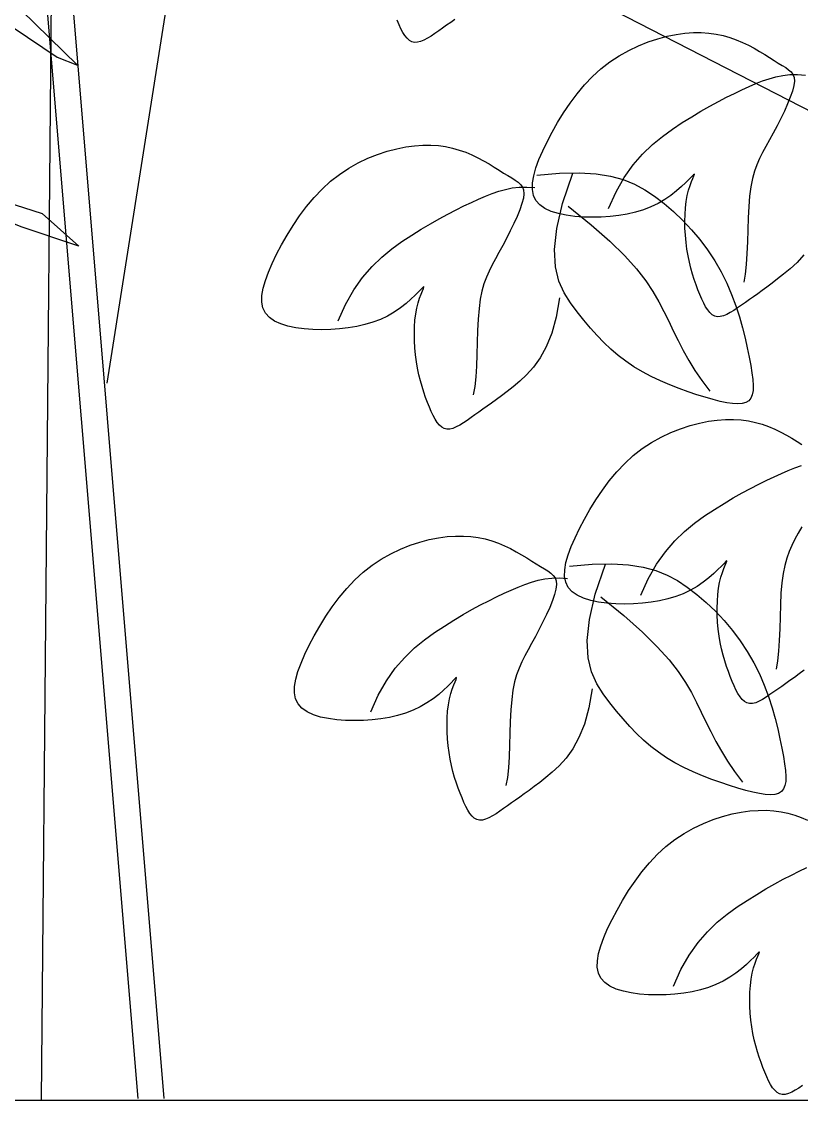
# Model space of a CAD drawing. Extents: x -1568 to -728, y -1287 to -990.
# Drawn here: x -921.56 to -919.526, y -1149.216 to -1146.387 of the extents above; entities that cross this region are included whole.
import ezdxf

# ---------------------------------------------------------------- set-up
doc = ezdxf.new("R2010")
doc.units = 0
doc.header["$LTSCALE"] = 5
doc.layers.get('0').update_dxf_attribs({"linetype": 'CONTINUOUS'})
for name, color, linetype in [('LH', 94, 'CONTINUOUS'), ('LV', 3, 'CONTINUOUS'), ('尺寸标注', 2, 'CONTINUOUS'), ('绿化', 3, 'CONTINUOUS')]:
    doc.layers.add(name, color=color, linetype=linetype)
doc.layers.add('标注', color=4, linetype='CONTINUOUS', lineweight=15)

# ---------------------------------------------------------------- blocks, each defined once
blk = doc.blocks.new('15')
at = {"layer": 'LH', "color": 38}
for p, q in [((-0.7992, 1.7726), (-0.8025, 1.7803)), ((-0.7093, 1.7766), (-0.7164, 1.7716)), ((-0.702, 1.7818), (-0.7093, 1.7766)), ((-0.7959, 1.7655), (-0.7992, 1.7726)), ((-0.7925, 1.7591), (-0.7959, 1.7655)), ((-0.7889, 1.7535), (-0.7925, 1.7591)), ((-0.7368, 1.7572), (-0.7433, 1.7528)), ((-0.7301, 1.7619), (-0.7368, 1.7572)), ((-0.7233, 1.7668), (-0.7301, 1.7619)), ((-0.7164, 1.7716), (-0.7233, 1.7668)), ((-0.3328, 1.7525), (-0.3169, 1.7557)), ((-0.3169, 1.7557), (-0.3018, 1.7578)), ((-0.3018, 1.7578), (-0.2873, 1.7588)), ((-0.2873, 1.7588), (-0.2735, 1.7588)), ((-0.2735, 1.7588), (-0.2603, 1.7579)), ((-0.2603, 1.7579), (-0.2477, 1.7562)), ((-0.2477, 1.7562), (-0.2356, 1.7536)), ((-0.7852, 1.7489), (-0.7889, 1.7535)), ((-0.7811, 1.7453), (-0.7852, 1.7489)), ((-0.7768, 1.7428), (-0.7811, 1.7453)), ((-0.7721, 1.7417), (-0.7768, 1.7428)), ((-0.767, 1.7419), (-0.7721, 1.7417)), ((-0.7616, 1.7432), (-0.767, 1.7419)), ((-0.7558, 1.7456), (-0.7616, 1.7432)), ((-0.7497, 1.7489), (-0.7558, 1.7456)), ((-0.7433, 1.7528), (-0.7497, 1.7489)), ((-0.3997, 1.7279), (-0.3829, 1.736)), ((-0.3829, 1.736), (-0.366, 1.7427)), ((-0.366, 1.7427), (-0.3492, 1.7482)), ((-0.3492, 1.7482), (-0.3328, 1.7525)), ((-0.2356, 1.7536), (-0.224, 1.7503)), ((-0.224, 1.7503), (-0.2128, 1.7464)), ((-0.2128, 1.7464), (-0.202, 1.7418)), ((-0.202, 1.7418), (-0.1916, 1.7368)), ((-0.1916, 1.7368), (-0.1817, 1.7315)), ((-0.4325, 1.7079), (-0.4163, 1.7186)), ((-0.4163, 1.7186), (-0.3997, 1.7279)), ((-0.1817, 1.7315), (-0.1722, 1.726)), ((-0.1722, 1.726), (-0.1632, 1.7206)), ((-0.1632, 1.7206), (-0.1547, 1.7152)), ((-0.448, 1.6958), (-0.4325, 1.7079)), ((-0.1547, 1.7152), (-0.1468, 1.7102)), ((-0.1468, 1.7102), (-0.1395, 1.7057)), ((-0.1395, 1.7057), (-0.1327, 1.7016)), ((-0.1327, 1.7016), (-0.1267, 1.698)), ((-0.1267, 1.698), (-0.1215, 1.6943)), ((-0.4765, 1.6677), (-0.4627, 1.6823)), ((-0.4627, 1.6823), (-0.448, 1.6958)), ((-0.1668, 1.6746), (-0.1553, 1.6786)), ((-0.1553, 1.6786), (-0.1438, 1.6818)), ((-0.1438, 1.6818), (-0.1319, 1.6842)), ((-0.1319, 1.6842), (-0.1195, 1.6856)), ((-0.1215, 1.6943), (-0.1173, 1.6904)), ((-0.1195, 1.6856), (-0.1064, 1.6859)), ((-0.1173, 1.6904), (-0.1142, 1.6859)), ((-0.1142, 1.6859), (-0.1122, 1.6807)), ((-0.1122, 1.6807), (-0.1116, 1.6743)), ((-0.1064, 1.6859), (-0.0923, 1.685)), ((-0.4895, 1.6521), (-0.4765, 1.6677)), ((-0.2028, 1.6591), (-0.1903, 1.6648)), ((-0.1903, 1.6648), (-0.1784, 1.67)), ((-0.1784, 1.67), (-0.1668, 1.6746)), ((-0.1125, 1.6665), (-0.1149, 1.6571)), ((-0.1116, 1.6743), (-0.1125, 1.6665)), ((-0.5017, 1.6358), (-0.4895, 1.6521)), ((-0.2438, 1.6389), (-0.2296, 1.6462)), ((-0.2296, 1.6462), (-0.2159, 1.6529)), ((-0.2159, 1.6529), (-0.2028, 1.6591)), ((-0.1186, 1.6464), (-0.1233, 1.6347)), ((-0.1149, 1.6571), (-0.1186, 1.6464)), ((-0.5129, 1.619), (-0.5017, 1.6358)), ((-0.29, 1.6125), (-0.274, 1.6221)), ((-0.274, 1.6221), (-0.2586, 1.6308)), ((-0.2586, 1.6308), (-0.2438, 1.6389)), ((-0.129, 1.6222), (-0.1352, 1.6094)), ((-0.1233, 1.6347), (-0.129, 1.6222)), ((-0.5233, 1.6021), (-0.5129, 1.619)), ((-0.3066, 1.6022), (-0.29, 1.6125)), ((-0.1352, 1.6094), (-0.1417, 1.5965)), ((-0.5415, 1.5688), (-0.5329, 1.5853)), ((-0.5329, 1.5853), (-0.5233, 1.6021)), ((-0.3411, 1.5782), (-0.3237, 1.5908)), ((-0.3237, 1.5908), (-0.3066, 1.6022)), ((-0.1417, 1.5965), (-0.1484, 1.584)), ((-0.5492, 1.5529), (-0.5415, 1.5688)), ((-0.3585, 1.5639), (-0.3411, 1.5782)), ((-0.1549, 1.572), (-0.1611, 1.5608)), ((-0.1484, 1.584), (-0.1549, 1.572)), ((-0.8533, 1.5402), (-0.8364, 1.5469)), ((-0.8364, 1.5469), (-0.8196, 1.5524)), ((-0.8196, 1.5524), (-0.8032, 1.5567)), ((-0.8032, 1.5567), (-0.7874, 1.5599)), ((-0.7874, 1.5599), (-0.7722, 1.562)), ((-0.7722, 1.562), (-0.7578, 1.563)), ((-0.7578, 1.563), (-0.744, 1.563)), ((-0.744, 1.563), (-0.7308, 1.5621)), ((-0.7308, 1.5621), (-0.7181, 1.5604)), ((-0.7181, 1.5604), (-0.706, 1.5578)), ((-0.706, 1.5578), (-0.6944, 1.5545)), ((-0.6944, 1.5545), (-0.6832, 1.5506)), ((-0.6832, 1.5506), (-0.6724, 1.546)), ((-0.5559, 1.5377), (-0.5492, 1.5529)), ((-0.392, 1.5286), (-0.3756, 1.5475)), ((-0.3756, 1.5475), (-0.3585, 1.5639)), ((-0.1668, 1.5502), (-0.1721, 1.5397)), ((-0.1611, 1.5608), (-0.1668, 1.5502)), ((-0.8867, 1.5228), (-0.8701, 1.5321)), ((-0.8701, 1.5321), (-0.8533, 1.5402)), ((-0.6724, 1.546), (-0.662, 1.541)), ((-0.662, 1.541), (-0.6521, 1.5357)), ((-0.6521, 1.5357), (-0.6426, 1.5302)), ((-0.6426, 1.5302), (-0.6336, 1.5248)), ((-0.5612, 1.5232), (-0.5559, 1.5377)), ((-0.4076, 1.5068), (-0.392, 1.5286)), ((-0.1768, 1.5289), (-0.181, 1.5174)), ((-0.1721, 1.5397), (-0.1768, 1.5289)), ((-0.9184, 1.5), (-0.9029, 1.5121)), ((-0.9029, 1.5121), (-0.8867, 1.5228)), ((-0.6336, 1.5248), (-0.6252, 1.5194)), ((-0.6252, 1.5194), (-0.6173, 1.5144)), ((-0.6173, 1.5144), (-0.6099, 1.5099)), ((-0.6099, 1.5099), (-0.6032, 1.5059)), ((-0.5671, 1.4971), (-0.565, 1.5097)), ((-0.565, 1.5097), (-0.5612, 1.5232)), ((-0.5593, 1.5108), (-0.5198, 1.514)), ((-0.5198, 1.514), (-0.4858, 1.5146)), ((-0.5146, 1.4616), (-0.497, 1.5143)), ((-0.4858, 1.5146), (-0.4565, 1.5129)), ((-0.4565, 1.5129), (-0.4312, 1.509)), ((-0.4312, 1.509), (-0.4092, 1.503)), ((-0.287, 1.5114), (-0.2901, 1.5083)), ((-0.2881, 1.5051), (-0.2863, 1.5093)), ((-0.2855, 1.5125), (-0.287, 1.5114)), ((-0.2863, 1.5093), (-0.2854, 1.5118)), ((-0.2854, 1.5118), (-0.2855, 1.5125)), ((-0.181, 1.5174), (-0.1845, 1.5047)), ((-0.9331, 1.4865), (-0.9184, 1.5)), ((-0.6032, 1.5059), (-0.5971, 1.5022)), ((-0.5971, 1.5022), (-0.592, 1.4985)), ((-0.592, 1.4985), (-0.5877, 1.4946)), ((-0.59, 1.4898), (-0.5768, 1.4901)), ((-0.5877, 1.4946), (-0.5846, 1.4901)), ((-0.5846, 1.4901), (-0.5827, 1.4849)), ((-0.5768, 1.4901), (-0.5627, 1.4892)), ((-0.5673, 1.4857), (-0.5671, 1.4971)), ((-0.4218, 1.4816), (-0.4076, 1.5068)), ((-0.4092, 1.503), (-0.3896, 1.495)), ((-0.3896, 1.495), (-0.3716, 1.4854)), ((-0.308, 1.4907), (-0.3166, 1.4832)), ((-0.3007, 1.4976), (-0.308, 1.4907)), ((-0.2947, 1.5036), (-0.3007, 1.4976)), ((-0.2955, 1.4844), (-0.2929, 1.4926)), ((-0.2901, 1.5083), (-0.2947, 1.5036)), ((-0.2929, 1.4926), (-0.2904, 1.4995)), ((-0.2904, 1.4995), (-0.2881, 1.5051)), ((-0.1874, 1.4905), (-0.1896, 1.4744)), ((-0.1845, 1.5047), (-0.1874, 1.4905)), ((-0.96, 1.4563), (-0.947, 1.4719)), ((-0.947, 1.4719), (-0.9331, 1.4865)), ((-0.6608, 1.469), (-0.6488, 1.4742)), ((-0.6488, 1.4742), (-0.6372, 1.4788)), ((-0.6372, 1.4788), (-0.6258, 1.4828)), ((-0.6258, 1.4828), (-0.6142, 1.486)), ((-0.6142, 1.486), (-0.6024, 1.4884)), ((-0.6024, 1.4884), (-0.59, 1.4898)), ((-0.5821, 1.4785), (-0.5829, 1.4707)), ((-0.5827, 1.4849), (-0.5821, 1.4785)), ((-0.5654, 1.4755), (-0.5673, 1.4857)), ((-0.5611, 1.4665), (-0.5654, 1.4755)), ((-0.4346, 1.4528), (-0.4218, 1.4816)), ((-0.3716, 1.4854), (-0.3547, 1.4741)), ((-0.3547, 1.4741), (-0.338, 1.4613)), ((-0.3263, 1.4756), (-0.337, 1.4682)), ((-0.3166, 1.4832), (-0.3263, 1.4756)), ((-0.2996, 1.465), (-0.2978, 1.4752)), ((-0.2978, 1.4752), (-0.2955, 1.4844)), ((-0.1896, 1.4744), (-0.191, 1.4561)), ((-0.9721, 1.44), (-0.96, 1.4563)), ((-0.7, 1.4504), (-0.6863, 1.4571)), ((-0.6863, 1.4571), (-0.6733, 1.4633)), ((-0.6733, 1.4633), (-0.6608, 1.469)), ((-0.5853, 1.4613), (-0.589, 1.4506)), ((-0.5829, 1.4707), (-0.5853, 1.4613)), ((-0.5543, 1.459), (-0.5611, 1.4665)), ((-0.5453, 1.4527), (-0.5543, 1.459)), ((-0.5344, 1.4477), (-0.5453, 1.4527)), ((-0.5248, 1.4176), (-0.5146, 1.4616)), ((-0.5048, 1.457), (-0.465, 1.4245)), ((-0.361, 1.4555), (-0.3742, 1.4505)), ((-0.3486, 1.4614), (-0.361, 1.4555)), ((-0.337, 1.4682), (-0.3486, 1.4614)), ((-0.338, 1.4613), (-0.3216, 1.4473)), ((-0.3017, 1.4425), (-0.3009, 1.454)), ((-0.3009, 1.454), (-0.2996, 1.465)), ((-0.191, 1.4561), (-0.192, 1.4362)), ((-0.9834, 1.4232), (-0.9721, 1.44)), ((-0.7445, 1.4263), (-0.7291, 1.435)), ((-0.7291, 1.435), (-0.7142, 1.4431)), ((-0.7142, 1.4431), (-0.7, 1.4504)), ((-0.5938, 1.4389), (-0.5994, 1.4264)), ((-0.589, 1.4506), (-0.5938, 1.4389)), ((-0.522, 1.4438), (-0.5344, 1.4477)), ((-0.5083, 1.4409), (-0.522, 1.4438)), ((-0.4936, 1.439), (-0.5083, 1.4409)), ((-0.4784, 1.4379), (-0.4936, 1.439)), ((-0.4629, 1.4376), (-0.4784, 1.4379)), ((-0.4474, 1.4379), (-0.4629, 1.4376)), ((-0.4321, 1.4389), (-0.4474, 1.4379)), ((-0.417, 1.4406), (-0.4321, 1.4389)), ((-0.4023, 1.4431), (-0.417, 1.4406)), ((-0.388, 1.4464), (-0.4023, 1.4431)), ((-0.3742, 1.4505), (-0.388, 1.4464)), ((-0.3216, 1.4473), (-0.3058, 1.432)), ((-0.302, 1.4305), (-0.3017, 1.4425)), ((-0.192, 1.4362), (-0.1926, 1.4154)), ((-0.9938, 1.4063), (-0.9834, 1.4232)), ((-0.7771, 1.4064), (-0.7605, 1.4167)), ((-0.7605, 1.4167), (-0.7445, 1.4263)), ((-0.5994, 1.4264), (-0.6056, 1.4136)), ((-0.5285, 1.3811), (-0.5248, 1.4176)), ((-0.465, 1.4245), (-0.4327, 1.3958)), ((-0.3058, 1.432), (-0.2905, 1.4157)), ((-0.3018, 1.4183), (-0.302, 1.4305)), ((-0.3011, 1.406), (-0.3018, 1.4183)), ((-0.2905, 1.4157), (-0.2761, 1.3985)), ((-0.1926, 1.4154), (-0.1932, 1.3945)), ((-1.0033, 1.3895), (-0.9938, 1.4063)), ((-0.7942, 1.395), (-0.7771, 1.4064)), ((-0.6122, 1.4007), (-0.6188, 1.3882)), ((-0.6056, 1.4136), (-0.6122, 1.4007)), ((-0.4327, 1.3958), (-0.4067, 1.3703)), ((-0.3, 1.3938), (-0.3011, 1.406)), ((-0.2761, 1.3985), (-0.2626, 1.3805)), ((-1.012, 1.373), (-1.0033, 1.3895)), ((-0.829, 1.3681), (-0.8116, 1.3824)), ((-0.8116, 1.3824), (-0.7942, 1.395)), ((-0.6188, 1.3882), (-0.6254, 1.3762)), ((-0.5268, 1.3511), (-0.5285, 1.3811)), ((-0.2985, 1.3819), (-0.3, 1.3938)), ((-0.2965, 1.3704), (-0.2985, 1.3819)), ((-0.2626, 1.3805), (-0.2502, 1.3618)), ((-0.1932, 1.3945), (-0.194, 1.3742)), ((-1.0197, 1.3571), (-1.012, 1.373)), ((-0.846, 1.3517), (-0.829, 1.3681)), ((-0.6315, 1.365), (-0.6373, 1.3544)), ((-0.6254, 1.3762), (-0.6315, 1.365)), ((-0.4067, 1.3703), (-0.3862, 1.3476)), ((-0.2942, 1.3593), (-0.2965, 1.3704)), ((-0.2916, 1.3487), (-0.2942, 1.3593)), ((-0.2502, 1.3618), (-0.239, 1.3426)), ((-0.194, 1.3742), (-0.1952, 1.3553)), ((-0.107, 1.359), (-0.1189, 1.3479)), ((-0.095, 1.3723), (-0.107, 1.359)), ((-1.0316, 1.3274), (-1.0263, 1.3419)), ((-1.0263, 1.3419), (-1.0197, 1.3571)), ((-0.8625, 1.3328), (-0.846, 1.3517)), ((-0.6425, 1.3439), (-0.6472, 1.3331)), ((-0.6373, 1.3544), (-0.6425, 1.3439)), ((-0.521, 1.3264), (-0.5268, 1.3511)), ((-0.3862, 1.3476), (-0.3701, 1.3271)), ((-0.2888, 1.3386), (-0.2916, 1.3487)), ((-0.239, 1.3426), (-0.2292, 1.323)), ((-0.1952, 1.3553), (-0.197, 1.3385)), ((-0.1189, 1.3479), (-0.1303, 1.3384)), ((-1.0355, 1.3139), (-1.0316, 1.3274)), ((-0.878, 1.311), (-0.8625, 1.3328)), ((-0.6514, 1.3216), (-0.6549, 1.3089)), ((-0.6472, 1.3331), (-0.6514, 1.3216)), ((-0.512, 1.3059), (-0.521, 1.3264)), ((-0.3701, 1.3271), (-0.3575, 1.3082)), ((-0.2857, 1.329), (-0.2888, 1.3386)), ((-0.2825, 1.3198), (-0.2857, 1.329)), ((-0.2292, 1.323), (-0.2207, 1.3032)), ((-0.197, 1.3385), (-0.1996, 1.3245)), ((-0.1504, 1.3227), (-0.1594, 1.316)), ((-0.1408, 1.3301), (-0.1504, 1.3227)), ((-0.1303, 1.3384), (-0.1408, 1.3301)), ((-1.0378, 1.2899), (-1.0376, 1.3013)), ((-1.0376, 1.3013), (-1.0355, 1.3139)), ((-0.8923, 1.2858), (-0.878, 1.311)), ((-0.7711, 1.3018), (-0.7784, 1.2949)), ((-0.7651, 1.3078), (-0.7711, 1.3018)), ((-0.7605, 1.3125), (-0.7651, 1.3078)), ((-0.7634, 1.2968), (-0.7608, 1.3037)), ((-0.7608, 1.3037), (-0.7585, 1.3093)), ((-0.7574, 1.3156), (-0.7605, 1.3125)), ((-0.7585, 1.3093), (-0.7567, 1.3135)), ((-0.7559, 1.3167), (-0.7574, 1.3156)), ((-0.7567, 1.3135), (-0.7558, 1.316)), ((-0.7558, 1.316), (-0.7559, 1.3167)), ((-0.6549, 1.3089), (-0.6578, 1.2947)), ((-0.5011, 1.2884), (-0.512, 1.3059)), ((-0.3575, 1.3082), (-0.3473, 1.2905)), ((-0.2792, 1.3111), (-0.2825, 1.3198)), ((-0.2759, 1.3029), (-0.2792, 1.3111)), ((-0.2726, 1.2952), (-0.2759, 1.3029)), ((-0.2207, 1.3032), (-0.2134, 1.2835)), ((-0.1754, 1.3044), (-0.1827, 1.2992)), ((-0.1676, 1.31), (-0.1754, 1.3044)), ((-0.1594, 1.316), (-0.1676, 1.31)), ((-1.0358, 1.2797), (-1.0378, 1.2899)), ((-0.905, 1.257), (-0.8923, 1.2858)), ((-0.787, 1.2874), (-0.7967, 1.2798)), ((-0.7784, 1.2949), (-0.787, 1.2874)), ((-0.7683, 1.2794), (-0.766, 1.2886)), ((-0.766, 1.2886), (-0.7634, 1.2968)), ((-0.6578, 1.2947), (-0.66, 1.2786)), ((-0.52, 1.2972), (-0.5256, 1.2638)), ((-0.4894, 1.2729), (-0.5011, 1.2884)), ((-0.3473, 1.2905), (-0.3385, 1.2735)), ((-0.2693, 1.2881), (-0.2726, 1.2952)), ((-0.2659, 1.2817), (-0.2693, 1.2881)), ((-0.2134, 1.2835), (-0.2071, 1.2641)), ((-0.2035, 1.2846), (-0.2102, 1.2798)), ((-0.1967, 1.2894), (-0.2035, 1.2846)), ((-0.1898, 1.2943), (-0.1967, 1.2894)), ((-0.1827, 1.2992), (-0.1898, 1.2943)), ((-1.0315, 1.2707), (-1.0358, 1.2797)), ((-1.0247, 1.2632), (-1.0315, 1.2707)), ((-0.819, 1.2656), (-0.8314, 1.2597)), ((-0.8074, 1.2724), (-0.819, 1.2656)), ((-0.7967, 1.2798), (-0.8074, 1.2724)), ((-0.7714, 1.2582), (-0.7701, 1.2692)), ((-0.7701, 1.2692), (-0.7683, 1.2794)), ((-0.66, 1.2786), (-0.6615, 1.2603)), ((-0.5256, 1.2638), (-0.5335, 1.2357)), ((-0.4777, 1.2583), (-0.4894, 1.2729)), ((-0.3385, 1.2735), (-0.3302, 1.2566)), ((-0.2623, 1.2761), (-0.2659, 1.2817)), ((-0.2585, 1.2715), (-0.2623, 1.2761)), ((-0.2545, 1.2679), (-0.2585, 1.2715)), ((-0.2502, 1.2655), (-0.2545, 1.2679)), ((-0.2455, 1.2643), (-0.2502, 1.2655)), ((-0.2404, 1.2645), (-0.2455, 1.2643)), ((-0.235, 1.2659), (-0.2404, 1.2645)), ((-0.2291, 1.2683), (-0.235, 1.2659)), ((-0.223, 1.2715), (-0.2291, 1.2683)), ((-0.2167, 1.2754), (-0.223, 1.2715)), ((-0.2102, 1.2798), (-0.2167, 1.2754)), ((-0.2071, 1.2641), (-0.2018, 1.2452)), ((-1.0158, 1.2569), (-1.0247, 1.2632)), ((-1.0049, 1.2519), (-1.0158, 1.2569)), ((-0.9924, 1.248), (-1.0049, 1.2519)), ((-0.9787, 1.2451), (-0.9924, 1.248)), ((-0.9641, 1.2432), (-0.9787, 1.2451)), ((-0.8875, 1.2448), (-0.9025, 1.2431)), ((-0.8727, 1.2473), (-0.8875, 1.2448)), ((-0.8584, 1.2506), (-0.8727, 1.2473)), ((-0.8446, 1.2547), (-0.8584, 1.2506)), ((-0.8314, 1.2597), (-0.8446, 1.2547)), ((-0.7724, 1.2347), (-0.7721, 1.2467)), ((-0.7721, 1.2467), (-0.7714, 1.2582)), ((-0.6615, 1.2603), (-0.6624, 1.2404)), ((-0.4661, 1.2446), (-0.4777, 1.2583)), ((-0.3302, 1.2566), (-0.3221, 1.2397)), ((-0.2018, 1.2452), (-0.1972, 1.2271)), ((-0.9489, 1.2421), (-0.9641, 1.2432)), ((-0.9334, 1.2418), (-0.9489, 1.2421)), ((-0.9179, 1.2421), (-0.9334, 1.2418)), ((-0.9025, 1.2431), (-0.9179, 1.2421)), ((-0.7722, 1.2225), (-0.7724, 1.2347)), ((-0.6624, 1.2404), (-0.6631, 1.2196)), ((-0.5335, 1.2357), (-0.543, 1.2121)), ((-0.4545, 1.2316), (-0.4661, 1.2446)), ((-0.4427, 1.2193), (-0.4545, 1.2316)), ((-0.3221, 1.2397), (-0.3137, 1.2227)), ((-0.1972, 1.2271), (-0.1934, 1.21)), ((-0.7716, 1.2102), (-0.7722, 1.2225)), ((-0.7705, 1.198), (-0.7716, 1.2102)), ((-0.6631, 1.2196), (-0.6637, 1.1987)), ((-0.543, 1.2121), (-0.5538, 1.1926)), ((-0.4306, 1.2078), (-0.4427, 1.2193)), ((-0.418, 1.1969), (-0.4306, 1.2078)), ((-0.3137, 1.2227), (-0.3049, 1.2057)), ((-0.1934, 1.21), (-0.1902, 1.1941)), ((-0.7689, 1.1861), (-0.7705, 1.198)), ((-0.6637, 1.1987), (-0.6644, 1.1784)), ((-0.5538, 1.1926), (-0.5654, 1.1765)), ((-0.4048, 1.1868), (-0.418, 1.1969)), ((-0.3049, 1.2057), (-0.2953, 1.1884)), ((-0.2953, 1.1884), (-0.2845, 1.1709)), ((-0.1902, 1.1941), (-0.1874, 1.1796)), ((-0.767, 1.1746), (-0.7689, 1.1861)), ((-0.7647, 1.1635), (-0.767, 1.1746)), ((-0.6644, 1.1784), (-0.6656, 1.1595)), ((-0.5654, 1.1765), (-0.5774, 1.1632)), ((-0.3908, 1.1773), (-0.4048, 1.1868)), ((-0.376, 1.1685), (-0.3908, 1.1773)), ((-0.2845, 1.1709), (-0.2723, 1.1531)), ((-0.1874, 1.1796), (-0.1853, 1.1665)), ((-0.7621, 1.1529), (-0.7647, 1.1635)), ((-0.7592, 1.1428), (-0.7621, 1.1529)), ((-0.6656, 1.1595), (-0.6674, 1.1427)), ((-0.5893, 1.1521), (-0.6007, 1.1426)), ((-0.5774, 1.1632), (-0.5893, 1.1521)), ((-0.3604, 1.1603), (-0.376, 1.1685)), ((-0.3444, 1.1527), (-0.3604, 1.1603)), ((-0.3283, 1.1458), (-0.3444, 1.1527)), ((-0.2723, 1.1531), (-0.2584, 1.1349)), ((-0.1853, 1.1665), (-0.1838, 1.1549)), ((-0.1838, 1.1549), (-0.1831, 1.1447)), ((-0.7561, 1.1332), (-0.7592, 1.1428)), ((-0.7529, 1.124), (-0.7561, 1.1332)), ((-0.6674, 1.1427), (-0.6701, 1.1287)), ((-0.6112, 1.1343), (-0.6209, 1.1269)), ((-0.6007, 1.1426), (-0.6112, 1.1343)), ((-0.3121, 1.1395), (-0.3283, 1.1458)), ((-0.2963, 1.1338), (-0.3121, 1.1395)), ((-0.281, 1.1287), (-0.2963, 1.1338)), ((-0.1834, 1.136), (-0.1847, 1.1286)), ((-0.1831, 1.1447), (-0.1834, 1.136)), ((-0.7497, 1.1153), (-0.7529, 1.124)), ((-0.7463, 1.1071), (-0.7497, 1.1153)), ((-0.6381, 1.1142), (-0.6458, 1.1086)), ((-0.6298, 1.1202), (-0.6381, 1.1142)), ((-0.6209, 1.1269), (-0.6298, 1.1202)), ((-0.2665, 1.1242), (-0.281, 1.1287)), ((-0.253, 1.1203), (-0.2665, 1.1242)), ((-0.2405, 1.1171), (-0.253, 1.1203)), ((-0.2292, 1.1147), (-0.2405, 1.1171)), ((-0.219, 1.1132), (-0.2292, 1.1147)), ((-0.21, 1.1127), (-0.219, 1.1132)), ((-0.2023, 1.1133), (-0.21, 1.1127)), ((-0.1959, 1.1151), (-0.2023, 1.1133)), ((-0.1908, 1.1182), (-0.1959, 1.1151)), ((-0.1871, 1.1227), (-0.1908, 1.1182)), ((-0.1847, 1.1286), (-0.1871, 1.1227)), ((-0.743, 1.0994), (-0.7463, 1.1071)), ((-0.7397, 1.0923), (-0.743, 1.0994)), ((-0.6602, 1.0985), (-0.6671, 1.0936)), ((-0.6532, 1.1034), (-0.6602, 1.0985)), ((-0.6458, 1.1086), (-0.6532, 1.1034)), ((-0.7363, 1.0859), (-0.7397, 1.0923)), ((-0.7327, 1.0803), (-0.7363, 1.0859)), ((-0.729, 1.0757), (-0.7327, 1.0803)), ((-0.725, 1.0721), (-0.729, 1.0757)), ((-0.6935, 1.0757), (-0.6996, 1.0725)), ((-0.6871, 1.0796), (-0.6935, 1.0757)), ((-0.6806, 1.084), (-0.6871, 1.0796)), ((-0.6739, 1.0888), (-0.6806, 1.084)), ((-0.6671, 1.0936), (-0.6739, 1.0888)), ((-0.3098, 1.0695), (-0.293, 1.075)), ((-0.293, 1.075), (-0.2766, 1.0794)), ((-0.2766, 1.0794), (-0.2608, 1.0825)), ((-0.2608, 1.0825), (-0.2456, 1.0846)), ((-0.2456, 1.0846), (-0.2311, 1.0856)), ((-0.2311, 1.0856), (-0.2173, 1.0856)), ((-0.2173, 1.0856), (-0.2041, 1.0848)), ((-0.2041, 1.0848), (-0.1915, 1.083)), ((-0.1915, 1.083), (-0.1794, 1.0805)), ((-0.1794, 1.0805), (-0.1678, 1.0772)), ((-0.1678, 1.0772), (-0.1566, 1.0732)), ((-0.7207, 1.0697), (-0.725, 1.0721)), ((-0.716, 1.0685), (-0.7207, 1.0697)), ((-0.7109, 1.0687), (-0.716, 1.0685)), ((-0.7054, 1.0701), (-0.7109, 1.0687)), ((-0.6996, 1.0725), (-0.7054, 1.0701)), ((-0.3435, 1.0548), (-0.3267, 1.0628)), ((-0.3267, 1.0628), (-0.3098, 1.0695)), ((-0.1566, 1.0732), (-0.1458, 1.0687)), ((-0.1458, 1.0687), (-0.1354, 1.0637)), ((-0.1354, 1.0637), (-0.1255, 1.0583)), ((-0.1255, 1.0583), (-0.116, 1.0529)), ((-0.3763, 1.0348), (-0.3601, 1.0454)), ((-0.3601, 1.0454), (-0.3435, 1.0548)), ((-0.116, 1.0529), (-0.107, 1.0474)), ((-0.107, 1.0474), (-0.0986, 1.0421)), ((-0.4065, 1.0092), (-0.3918, 1.0227)), ((-0.3918, 1.0227), (-0.3763, 1.0348)), ((-0.4204, 0.9945), (-0.4065, 1.0092)), ((-0.1222, 0.9968), (-0.1106, 1.0015)), ((-0.1106, 1.0015), (-0.0991, 1.0054)), ((-0.4334, 0.9789), (-0.4204, 0.9945)), ((-0.1597, 0.9798), (-0.1466, 0.986)), ((-0.1466, 0.986), (-0.1342, 0.9916)), ((-0.1342, 0.9916), (-0.1222, 0.9968)), ((-0.4568, 0.9459), (-0.4455, 0.9626)), ((-0.4455, 0.9626), (-0.4334, 0.9789)), ((-0.2024, 0.9577), (-0.1876, 0.9657)), ((-0.1876, 0.9657), (-0.1734, 0.973)), ((-0.1734, 0.973), (-0.1597, 0.9798)), ((-0.4672, 0.929), (-0.4568, 0.9459)), ((-0.2339, 0.9394), (-0.2179, 0.9489)), ((-0.2179, 0.9489), (-0.2024, 0.9577)), ((-0.4767, 0.9122), (-0.4672, 0.929)), ((-0.2676, 0.9177), (-0.2504, 0.929)), ((-0.2504, 0.929), (-0.2339, 0.9394)), ((-0.4853, 0.8957), (-0.4767, 0.9122)), ((-0.285, 0.9051), (-0.2676, 0.9177)), ((-0.4931, 0.8798), (-0.4853, 0.8957)), ((-0.3194, 0.8743), (-0.3024, 0.8908)), ((-0.3024, 0.8908), (-0.285, 0.9051)), ((-0.1049, 0.8877), (-0.1106, 0.877)), ((-0.0987, 0.8988), (-0.1049, 0.8877)), ((-0.7796, 0.8666), (-0.7629, 0.8721)), ((-0.7629, 0.8721), (-0.7465, 0.8765)), ((-0.7465, 0.8765), (-0.7306, 0.8796)), ((-0.7306, 0.8796), (-0.7155, 0.8817)), ((-0.7155, 0.8817), (-0.701, 0.8827)), ((-0.701, 0.8827), (-0.6872, 0.8827)), ((-0.6872, 0.8827), (-0.674, 0.8818)), ((-0.674, 0.8818), (-0.6614, 0.8801)), ((-0.6614, 0.8801), (-0.6493, 0.8776)), ((-0.6493, 0.8776), (-0.6376, 0.8743)), ((-0.6376, 0.8743), (-0.6264, 0.8703)), ((-0.6264, 0.8703), (-0.6156, 0.8658)), ((-0.4997, 0.8645), (-0.4931, 0.8798)), ((-0.3359, 0.8554), (-0.3194, 0.8743)), ((-0.1106, 0.877), (-0.1159, 0.8665)), ((-0.83, 0.8425), (-0.8134, 0.8519)), ((-0.8134, 0.8519), (-0.7965, 0.8599)), ((-0.7965, 0.8599), (-0.7796, 0.8666)), ((-0.6156, 0.8658), (-0.6053, 0.8608)), ((-0.6053, 0.8608), (-0.5953, 0.8554)), ((-0.5953, 0.8554), (-0.5859, 0.85)), ((-0.5859, 0.85), (-0.5769, 0.8445)), ((-0.5089, 0.8365), (-0.505, 0.8501)), ((-0.505, 0.8501), (-0.4997, 0.8645)), ((-0.3514, 0.8336), (-0.3359, 0.8554)), ((-0.1206, 0.8557), (-0.1248, 0.8442)), ((-0.1159, 0.8665), (-0.1206, 0.8557)), ((-0.8617, 0.8198), (-0.8461, 0.8319)), ((-0.8461, 0.8319), (-0.83, 0.8425)), ((-0.5769, 0.8445), (-0.5684, 0.8392)), ((-0.5684, 0.8392), (-0.5605, 0.8342)), ((-0.5605, 0.8342), (-0.5531, 0.8296)), ((-0.511, 0.824), (-0.5089, 0.8365)), ((-0.5026, 0.8305), (-0.463, 0.8337)), ((-0.463, 0.8337), (-0.429, 0.8344)), ((-0.4579, 0.7813), (-0.4402, 0.834)), ((-0.429, 0.8344), (-0.3998, 0.8327)), ((-0.3998, 0.8327), (-0.3745, 0.8287)), ((-0.3657, 0.8085), (-0.3514, 0.8336)), ((-0.2385, 0.8304), (-0.2445, 0.8244)), ((-0.2339, 0.8351), (-0.2385, 0.8304)), ((-0.2342, 0.8264), (-0.2319, 0.832)), ((-0.2308, 0.8382), (-0.2339, 0.8351)), ((-0.2319, 0.832), (-0.2301, 0.8361)), ((-0.2293, 0.8393), (-0.2308, 0.8382)), ((-0.2301, 0.8361), (-0.2292, 0.8386)), ((-0.2292, 0.8386), (-0.2293, 0.8393)), ((-0.1283, 0.8316), (-0.1312, 0.8174)), ((-0.1248, 0.8442), (-0.1283, 0.8316)), ((-0.8763, 0.8063), (-0.8617, 0.8198)), ((-0.5531, 0.8296), (-0.5464, 0.8256)), ((-0.5464, 0.8256), (-0.5404, 0.8219)), ((-0.5404, 0.8219), (-0.5352, 0.8182)), ((-0.5352, 0.8182), (-0.531, 0.8143)), ((-0.531, 0.8143), (-0.5278, 0.8099)), ((-0.5111, 0.8125), (-0.511, 0.824)), ((-0.5092, 0.8023), (-0.5111, 0.8125)), ((-0.3745, 0.8287), (-0.3524, 0.8227)), ((-0.3524, 0.8227), (-0.3328, 0.8148)), ((-0.3328, 0.8148), (-0.3149, 0.8051)), ((-0.2518, 0.8175), (-0.2604, 0.8101)), ((-0.2445, 0.8244), (-0.2518, 0.8175)), ((-0.2417, 0.802), (-0.2394, 0.8113)), ((-0.2394, 0.8113), (-0.2368, 0.8194)), ((-0.2368, 0.8194), (-0.2342, 0.8264)), ((-0.1312, 0.8174), (-0.1334, 0.8013)), ((-0.8902, 0.7916), (-0.8763, 0.8063)), ((-0.604, 0.7887), (-0.592, 0.7939)), ((-0.592, 0.7939), (-0.5804, 0.7986)), ((-0.5804, 0.7986), (-0.569, 0.8025)), ((-0.569, 0.8025), (-0.5574, 0.8058)), ((-0.5574, 0.8058), (-0.5456, 0.8081)), ((-0.5456, 0.8081), (-0.5332, 0.8095)), ((-0.5332, 0.8095), (-0.5201, 0.8098)), ((-0.5278, 0.8099), (-0.5259, 0.8046)), ((-0.5253, 0.7982), (-0.5262, 0.7904)), ((-0.5259, 0.8046), (-0.5253, 0.7982)), ((-0.5201, 0.8098), (-0.506, 0.809)), ((-0.5049, 0.7934), (-0.5092, 0.8023)), ((-0.4981, 0.7858), (-0.5049, 0.7934)), ((-0.3784, 0.7796), (-0.3657, 0.8085)), ((-0.3149, 0.8051), (-0.2979, 0.7938)), ((-0.2979, 0.7938), (-0.2812, 0.7811)), ((-0.2808, 0.7951), (-0.2924, 0.7883)), ((-0.2701, 0.8025), (-0.2808, 0.7951)), ((-0.2604, 0.8101), (-0.2701, 0.8025)), ((-0.2435, 0.7918), (-0.2417, 0.802)), ((-0.1334, 0.8013), (-0.1349, 0.783)), ((-0.9153, 0.7597), (-0.9032, 0.776)), ((-0.9032, 0.776), (-0.8902, 0.7916)), ((-0.6432, 0.7701), (-0.6296, 0.7769)), ((-0.6296, 0.7769), (-0.6165, 0.7831)), ((-0.6165, 0.7831), (-0.604, 0.7887)), ((-0.5285, 0.7811), (-0.5322, 0.7704)), ((-0.5262, 0.7904), (-0.5285, 0.7811)), ((-0.4892, 0.7796), (-0.4981, 0.7858)), ((-0.4783, 0.7745), (-0.4892, 0.7796)), ((-0.4658, 0.7706), (-0.4783, 0.7745)), ((-0.468, 0.7373), (-0.4579, 0.7813)), ((-0.4481, 0.7768), (-0.4083, 0.7442)), ((-0.3318, 0.7732), (-0.3461, 0.7699)), ((-0.318, 0.7773), (-0.3318, 0.7732)), ((-0.3048, 0.7823), (-0.318, 0.7773)), ((-0.2924, 0.7883), (-0.3048, 0.7823)), ((-0.2812, 0.7811), (-0.2649, 0.767)), ((-0.2455, 0.7693), (-0.2448, 0.7809)), ((-0.2448, 0.7809), (-0.2435, 0.7918)), ((-0.1349, 0.783), (-0.1358, 0.7631)), ((-0.9266, 0.743), (-0.9153, 0.7597)), ((-0.6877, 0.746), (-0.6723, 0.7548)), ((-0.6723, 0.7548), (-0.6575, 0.7628)), ((-0.6575, 0.7628), (-0.6432, 0.7701)), ((-0.537, 0.7586), (-0.5426, 0.7462)), ((-0.5322, 0.7704), (-0.537, 0.7586)), ((-0.4521, 0.7678), (-0.4658, 0.7706)), ((-0.4375, 0.7658), (-0.4521, 0.7678)), ((-0.4222, 0.7648), (-0.4375, 0.7658)), ((-0.4067, 0.7644), (-0.4222, 0.7648)), ((-0.3913, 0.7647), (-0.4067, 0.7644)), ((-0.3759, 0.7657), (-0.3913, 0.7647)), ((-0.3608, 0.7674), (-0.3759, 0.7657)), ((-0.3461, 0.7699), (-0.3608, 0.7674)), ((-0.2649, 0.767), (-0.249, 0.7518)), ((-0.2458, 0.7573), (-0.2455, 0.7693)), ((-0.2456, 0.7451), (-0.2458, 0.7573)), ((-0.1358, 0.7631), (-0.1365, 0.7423)), ((-0.937, 0.7261), (-0.9266, 0.743)), ((-0.7203, 0.7261), (-0.7037, 0.7365)), ((-0.7037, 0.7365), (-0.6877, 0.746)), ((-0.5426, 0.7462), (-0.5488, 0.7333)), ((-0.4717, 0.7009), (-0.468, 0.7373)), ((-0.4083, 0.7442), (-0.3759, 0.7155)), ((-0.249, 0.7518), (-0.2338, 0.7355)), ((-0.245, 0.7328), (-0.2456, 0.7451)), ((-0.1365, 0.7423), (-0.1371, 0.7214)), ((-0.9465, 0.7093), (-0.937, 0.7261)), ((-0.7374, 0.7148), (-0.7203, 0.7261)), ((-0.5554, 0.7205), (-0.5621, 0.7079)), ((-0.5488, 0.7333), (-0.5554, 0.7205)), ((-0.2439, 0.7206), (-0.245, 0.7328)), ((-0.2423, 0.7087), (-0.2439, 0.7206)), ((-0.2338, 0.7355), (-0.2193, 0.7182)), ((-0.2193, 0.7182), (-0.2058, 0.7002)), ((-0.1371, 0.7214), (-0.1378, 0.7011)), ((-0.9552, 0.6928), (-0.9465, 0.7093)), ((-0.7722, 0.6879), (-0.7548, 0.7022)), ((-0.7548, 0.7022), (-0.7374, 0.7148)), ((-0.5621, 0.7079), (-0.5686, 0.6959)), ((-0.47, 0.6709), (-0.4717, 0.7009)), ((-0.3759, 0.7155), (-0.35, 0.6901)), ((-0.2404, 0.6972), (-0.2423, 0.7087)), ((-0.2058, 0.7002), (-0.1934, 0.6815)), ((-0.1378, 0.7011), (-0.139, 0.6821)), ((-0.9629, 0.6769), (-0.9552, 0.6928)), ((-0.7893, 0.6714), (-0.7722, 0.6879)), ((-0.5748, 0.6848), (-0.5805, 0.6741)), ((-0.5686, 0.6959), (-0.5748, 0.6848)), ((-0.35, 0.6901), (-0.3295, 0.6673)), ((-0.2381, 0.6862), (-0.2404, 0.6972)), ((-0.2354, 0.6756), (-0.2381, 0.6862)), ((-0.1934, 0.6815), (-0.1822, 0.6623)), ((-0.139, 0.6821), (-0.1408, 0.6653)), ((-0.9749, 0.6472), (-0.9696, 0.6616)), ((-0.9696, 0.6616), (-0.9629, 0.6769)), ((-0.8057, 0.6525), (-0.7893, 0.6714)), ((-0.5857, 0.6636), (-0.5905, 0.6528)), ((-0.5805, 0.6741), (-0.5857, 0.6636)), ((-0.4642, 0.6462), (-0.47, 0.6709)), ((-0.3295, 0.6673), (-0.3134, 0.6468)), ((-0.2326, 0.6655), (-0.2354, 0.6756)), ((-0.2295, 0.6558), (-0.2326, 0.6655)), ((-0.1822, 0.6623), (-0.1725, 0.6427)), ((-0.1408, 0.6653), (-0.1435, 0.6513)), ((-0.9787, 0.6336), (-0.9749, 0.6472)), ((-0.8212, 0.6307), (-0.8057, 0.6525)), ((-0.5946, 0.6413), (-0.5982, 0.6287)), ((-0.5905, 0.6528), (-0.5946, 0.6413)), ((-0.4553, 0.6256), (-0.4642, 0.6462)), ((-0.3134, 0.6468), (-0.3007, 0.628)), ((-0.2263, 0.6467), (-0.2295, 0.6558)), ((-0.223, 0.638), (-0.2263, 0.6467)), ((-0.1725, 0.6427), (-0.1639, 0.623)), ((-0.1032, 0.6428), (-0.1115, 0.6368)), ((-0.0943, 0.6495), (-0.1032, 0.6428)), ((-0.9808, 0.6211), (-0.9787, 0.6336)), ((-0.8355, 0.6056), (-0.8212, 0.6307)), ((-0.7083, 0.6275), (-0.7143, 0.6215)), ((-0.7037, 0.6322), (-0.7083, 0.6275)), ((-0.7066, 0.6165), (-0.704, 0.6235)), ((-0.704, 0.6235), (-0.7017, 0.6291)), ((-0.7007, 0.6353), (-0.7037, 0.6322)), ((-0.7017, 0.6291), (-0.7, 0.6332)), ((-0.6992, 0.6364), (-0.7007, 0.6353)), ((-0.7, 0.6332), (-0.699, 0.6357)), ((-0.699, 0.6357), (-0.6992, 0.6364)), ((-0.5982, 0.6287), (-0.6011, 0.6145)), ((-0.4444, 0.6082), (-0.4553, 0.6256)), ((-0.3007, 0.628), (-0.2905, 0.6103)), ((-0.2197, 0.6298), (-0.223, 0.638)), ((-0.2164, 0.6221), (-0.2197, 0.6298)), ((-0.1639, 0.623), (-0.1566, 0.6033)), ((-0.1266, 0.6261), (-0.1336, 0.6211)), ((-0.1192, 0.6313), (-0.1266, 0.6261)), ((-0.1115, 0.6368), (-0.1192, 0.6313)), ((-0.981, 0.6096), (-0.9808, 0.6211)), ((-0.979, 0.5994), (-0.981, 0.6096)), ((-0.8483, 0.5767), (-0.8355, 0.6056)), ((-0.7302, 0.6072), (-0.7399, 0.5995)), ((-0.7217, 0.6146), (-0.7302, 0.6072)), ((-0.7143, 0.6215), (-0.7217, 0.6146)), ((-0.7115, 0.5991), (-0.7092, 0.6084)), ((-0.7092, 0.6084), (-0.7066, 0.6165)), ((-0.6011, 0.6145), (-0.6032, 0.5984)), ((-0.4632, 0.6169), (-0.4689, 0.5836)), ((-0.4326, 0.5926), (-0.4444, 0.6082)), ((-0.2905, 0.6103), (-0.2817, 0.5932)), ((-0.2131, 0.6149), (-0.2164, 0.6221)), ((-0.2097, 0.6086), (-0.2131, 0.6149)), ((-0.2061, 0.603), (-0.2097, 0.6086)), ((-0.154, 0.6067), (-0.1605, 0.6023)), ((-0.1473, 0.6114), (-0.154, 0.6067)), ((-0.1405, 0.6163), (-0.1473, 0.6114)), ((-0.1336, 0.6211), (-0.1405, 0.6163)), ((-0.9747, 0.5905), (-0.979, 0.5994)), ((-0.968, 0.5829), (-0.9747, 0.5905)), ((-0.7622, 0.5854), (-0.7747, 0.5794)), ((-0.7506, 0.5922), (-0.7622, 0.5854)), ((-0.7399, 0.5995), (-0.7506, 0.5922)), ((-0.7146, 0.578), (-0.7133, 0.5889)), ((-0.7133, 0.5889), (-0.7115, 0.5991)), ((-0.6032, 0.5984), (-0.6047, 0.5801)), ((-0.4209, 0.5781), (-0.4326, 0.5926)), ((-0.2817, 0.5932), (-0.2734, 0.5763)), ((-0.2024, 0.5983), (-0.2061, 0.603)), ((-0.1984, 0.5948), (-0.2024, 0.5983)), ((-0.194, 0.5923), (-0.1984, 0.5948)), ((-0.1894, 0.5912), (-0.194, 0.5923)), ((-0.1843, 0.5913), (-0.1894, 0.5912)), ((-0.1788, 0.5927), (-0.1843, 0.5913)), ((-0.173, 0.5951), (-0.1788, 0.5927)), ((-0.1669, 0.5984), (-0.173, 0.5951)), ((-0.1605, 0.6023), (-0.1669, 0.5984)), ((-0.1566, 0.6033), (-0.1503, 0.5839)), ((-0.959, 0.5767), (-0.968, 0.5829)), ((-0.9481, 0.5716), (-0.959, 0.5767)), ((-0.9357, 0.5677), (-0.9481, 0.5716)), ((-0.9219, 0.5649), (-0.9357, 0.5677)), ((-0.8159, 0.567), (-0.8307, 0.5645)), ((-0.8016, 0.5703), (-0.8159, 0.567)), ((-0.7878, 0.5744), (-0.8016, 0.5703)), ((-0.7747, 0.5794), (-0.7878, 0.5744)), ((-0.7157, 0.5544), (-0.7154, 0.5664)), ((-0.7154, 0.5664), (-0.7146, 0.578)), ((-0.6047, 0.5801), (-0.6056, 0.5602)), ((-0.4689, 0.5836), (-0.4767, 0.5554)), ((-0.4093, 0.5643), (-0.4209, 0.5781)), ((-0.2734, 0.5763), (-0.2653, 0.5594)), ((-0.1503, 0.5839), (-0.145, 0.565)), ((-0.9073, 0.5629), (-0.9219, 0.5649)), ((-0.8921, 0.5618), (-0.9073, 0.5629)), ((-0.8766, 0.5615), (-0.8921, 0.5618)), ((-0.8611, 0.5618), (-0.8766, 0.5615)), ((-0.8458, 0.5628), (-0.8611, 0.5618)), ((-0.8307, 0.5645), (-0.8458, 0.5628)), ((-0.7155, 0.5422), (-0.7157, 0.5544)), ((-0.6056, 0.5602), (-0.6063, 0.5394)), ((-0.4767, 0.5554), (-0.4862, 0.5319)), ((-0.3977, 0.5513), (-0.4093, 0.5643)), ((-0.386, 0.539), (-0.3977, 0.5513)), ((-0.2653, 0.5594), (-0.257, 0.5425)), ((-0.145, 0.565), (-0.1405, 0.5469)), ((-0.7148, 0.5299), (-0.7155, 0.5422)), ((-0.7137, 0.5177), (-0.7148, 0.5299)), ((-0.6063, 0.5394), (-0.6069, 0.5185)), ((-0.4862, 0.5319), (-0.497, 0.5123)), ((-0.3739, 0.5275), (-0.386, 0.539)), ((-0.257, 0.5425), (-0.2481, 0.5254)), ((-0.1405, 0.5469), (-0.1367, 0.5297)), ((-0.1367, 0.5297), (-0.1334, 0.5138)), ((-0.7122, 0.5058), (-0.7137, 0.5177)), ((-0.6069, 0.5185), (-0.6077, 0.4982)), ((-0.497, 0.5123), (-0.5087, 0.4962)), ((-0.3613, 0.5167), (-0.3739, 0.5275)), ((-0.3481, 0.5065), (-0.3613, 0.5167)), ((-0.2481, 0.5254), (-0.2385, 0.5082)), ((-0.1334, 0.5138), (-0.1307, 0.4993)), ((-0.7102, 0.4943), (-0.7122, 0.5058)), ((-0.7079, 0.4833), (-0.7102, 0.4943)), ((-0.6077, 0.4982), (-0.6089, 0.4792)), ((-0.5087, 0.4962), (-0.5207, 0.4829)), ((-0.3341, 0.497), (-0.3481, 0.5065)), ((-0.3192, 0.4882), (-0.3341, 0.497)), ((-0.2385, 0.5082), (-0.2277, 0.4907)), ((-0.2277, 0.4907), (-0.2155, 0.4728)), ((-0.1307, 0.4993), (-0.1285, 0.4863)), ((-0.7053, 0.4727), (-0.7079, 0.4833)), ((-0.7024, 0.4626), (-0.7053, 0.4727)), ((-0.6089, 0.4792), (-0.6107, 0.4624)), ((-0.5326, 0.4718), (-0.544, 0.4624)), ((-0.5207, 0.4829), (-0.5326, 0.4718)), ((-0.3037, 0.48), (-0.3192, 0.4882)), ((-0.2877, 0.4724), (-0.3037, 0.48)), ((-0.2715, 0.4655), (-0.2877, 0.4724)), ((-0.2155, 0.4728), (-0.2016, 0.4546)), ((-0.1285, 0.4863), (-0.127, 0.4746)), ((-0.127, 0.4746), (-0.1264, 0.4645)), ((-0.6994, 0.4529), (-0.7024, 0.4626)), ((-0.6962, 0.4438), (-0.6994, 0.4529)), ((-0.6107, 0.4624), (-0.6133, 0.4484)), ((-0.5545, 0.454), (-0.5641, 0.4466)), ((-0.544, 0.4624), (-0.5545, 0.454)), ((-0.2554, 0.4592), (-0.2715, 0.4655)), ((-0.2395, 0.4535), (-0.2554, 0.4592)), ((-0.2242, 0.4484), (-0.2395, 0.4535)), ((-0.1266, 0.4557), (-0.1279, 0.4484)), ((-0.1264, 0.4645), (-0.1266, 0.4557)), ((-0.6929, 0.4351), (-0.6962, 0.4438)), ((-0.6896, 0.4269), (-0.6929, 0.4351)), ((-0.5813, 0.4339), (-0.5891, 0.4283)), ((-0.573, 0.4399), (-0.5813, 0.4339)), ((-0.5641, 0.4466), (-0.573, 0.4399)), ((-0.2097, 0.4439), (-0.2242, 0.4484)), ((-0.1962, 0.44), (-0.2097, 0.4439)), ((-0.1837, 0.4368), (-0.1962, 0.44)), ((-0.1724, 0.4344), (-0.1837, 0.4368)), ((-0.1622, 0.4329), (-0.1724, 0.4344)), ((-0.1392, 0.4349), (-0.1456, 0.433)), ((-0.1341, 0.438), (-0.1392, 0.4349)), ((-0.1304, 0.4425), (-0.1341, 0.438)), ((-0.1279, 0.4484), (-0.1304, 0.4425)), ((-0.6863, 0.4191), (-0.6896, 0.4269)), ((-0.683, 0.412), (-0.6863, 0.4191)), ((-0.6035, 0.4182), (-0.6104, 0.4134)), ((-0.5964, 0.4232), (-0.6035, 0.4182)), ((-0.5891, 0.4283), (-0.5964, 0.4232)), ((-0.1533, 0.4324), (-0.1622, 0.4329)), ((-0.1456, 0.433), (-0.1533, 0.4324)), ((-0.6795, 0.4056), (-0.683, 0.412)), ((-0.676, 0.4001), (-0.6795, 0.4056)), ((-0.6722, 0.3954), (-0.676, 0.4001)), ((-0.6304, 0.3994), (-0.6367, 0.3955)), ((-0.6238, 0.4038), (-0.6304, 0.3994)), ((-0.6172, 0.4085), (-0.6238, 0.4038)), ((-0.6104, 0.4134), (-0.6172, 0.4085)), ((-0.2363, 0.3948), (-0.2199, 0.3991)), ((-0.2199, 0.3991), (-0.204, 0.4023)), ((-0.204, 0.4023), (-0.1888, 0.4043)), ((-0.1888, 0.4043), (-0.1744, 0.4053)), ((-0.1744, 0.4053), (-0.1606, 0.4054)), ((-0.1606, 0.4054), (-0.1474, 0.4045)), ((-0.1474, 0.4045), (-0.1348, 0.4027)), ((-0.1348, 0.4027), (-0.1227, 0.4002)), ((-0.1227, 0.4002), (-0.111, 0.3969)), ((-0.111, 0.3969), (-0.0998, 0.393)), ((-0.6682, 0.3919), (-0.6722, 0.3954)), ((-0.6639, 0.3894), (-0.6682, 0.3919)), ((-0.6592, 0.3883), (-0.6639, 0.3894)), ((-0.6541, 0.3884), (-0.6592, 0.3883)), ((-0.6486, 0.3898), (-0.6541, 0.3884)), ((-0.6428, 0.3922), (-0.6486, 0.3898)), ((-0.6367, 0.3955), (-0.6428, 0.3922)), ((-0.2868, 0.3745), (-0.2699, 0.3825)), ((-0.2699, 0.3825), (-0.253, 0.3893)), ((-0.253, 0.3893), (-0.2363, 0.3948)), ((-0.0998, 0.393), (-0.089, 0.3884)), ((-0.3195, 0.3545), (-0.3034, 0.3652)), ((-0.3034, 0.3652), (-0.2868, 0.3745)), ((-0.3497, 0.3289), (-0.335, 0.3424)), ((-0.335, 0.3424), (-0.3195, 0.3545)), ((-0.3636, 0.3142), (-0.3497, 0.3289)), ((-0.3766, 0.2986), (-0.3636, 0.3142)), ((-0.103, 0.2995), (-0.0899, 0.3057)), ((-0.3887, 0.2823), (-0.3766, 0.2986)), ((-0.1457, 0.2774), (-0.1309, 0.2854)), ((-0.1309, 0.2854), (-0.1166, 0.2928)), ((-0.1166, 0.2928), (-0.103, 0.2995)), ((-0.4104, 0.2487), (-0.4, 0.2656)), ((-0.4, 0.2656), (-0.3887, 0.2823)), ((-0.1771, 0.2591), (-0.1611, 0.2686)), ((-0.1611, 0.2686), (-0.1457, 0.2774)), ((-0.4199, 0.2319), (-0.4104, 0.2487)), ((-0.2108, 0.2374), (-0.1937, 0.2487)), ((-0.1937, 0.2487), (-0.1771, 0.2591)), ((-0.4286, 0.2154), (-0.4199, 0.2319)), ((-0.2282, 0.2248), (-0.2108, 0.2374)), ((-0.4363, 0.1995), (-0.4286, 0.2154)), ((-0.2627, 0.1941), (-0.2456, 0.2105)), ((-0.2456, 0.2105), (-0.2282, 0.2248)), ((-0.4429, 0.1843), (-0.4363, 0.1995)), ((-0.2791, 0.1752), (-0.2627, 0.1941)), ((-0.4521, 0.1563), (-0.4483, 0.1698)), ((-0.4483, 0.1698), (-0.4429, 0.1843)), ((-0.2946, 0.1533), (-0.2791, 0.1752)), ((-0.4542, 0.1437), (-0.4521, 0.1563)), ((-0.3089, 0.1282), (-0.2946, 0.1533)), ((-0.1771, 0.1549), (-0.1817, 0.1501)), ((-0.1774, 0.1461), (-0.1751, 0.1517)), ((-0.1741, 0.1579), (-0.1771, 0.1549)), ((-0.1751, 0.1517), (-0.1734, 0.1558)), ((-0.1726, 0.1591), (-0.1741, 0.1579)), ((-0.1734, 0.1558), (-0.1724, 0.1583)), ((-0.1724, 0.1583), (-0.1726, 0.1591)), ((-0.4544, 0.1323), (-0.4542, 0.1437)), ((-0.4524, 0.122), (-0.4544, 0.1323)), ((-0.1951, 0.1372), (-0.2036, 0.1298)), ((-0.1877, 0.1441), (-0.1951, 0.1372)), ((-0.1817, 0.1501), (-0.1877, 0.1441)), ((-0.1826, 0.131), (-0.18, 0.1392)), ((-0.18, 0.1392), (-0.1774, 0.1461)), ((-0.4481, 0.1131), (-0.4524, 0.122)), ((-0.3216, 0.0994), (-0.3089, 0.1282)), ((-0.224, 0.1148), (-0.2356, 0.108)), ((-0.2133, 0.1222), (-0.224, 0.1148)), ((-0.2036, 0.1298), (-0.2133, 0.1222)), ((-0.1867, 0.1116), (-0.1849, 0.1218)), ((-0.1849, 0.1218), (-0.1826, 0.131)), ((-0.4414, 0.1055), (-0.4481, 0.1131)), ((-0.4324, 0.0993), (-0.4414, 0.1055)), ((-0.4215, 0.0943), (-0.4324, 0.0993)), ((-0.2612, 0.0971), (-0.275, 0.0929)), ((-0.2481, 0.1021), (-0.2612, 0.0971)), ((-0.2356, 0.108), (-0.2481, 0.1021)), ((-0.1888, 0.089), (-0.188, 0.1006)), ((-0.188, 0.1006), (-0.1867, 0.1116)), ((-0.409, 0.0904), (-0.4215, 0.0943)), ((-0.3953, 0.0875), (-0.409, 0.0904)), ((-0.3807, 0.0856), (-0.3953, 0.0875)), ((-0.3655, 0.0845), (-0.3807, 0.0856)), ((-0.35, 0.0841), (-0.3655, 0.0845)), ((-0.3345, 0.0844), (-0.35, 0.0841)), ((-0.3192, 0.0854), (-0.3345, 0.0844)), ((-0.3041, 0.0872), (-0.3192, 0.0854)), ((-0.2893, 0.0897), (-0.3041, 0.0872)), ((-0.275, 0.0929), (-0.2893, 0.0897)), ((-0.1891, 0.0771), (-0.1888, 0.089)), ((-0.1889, 0.0648), (-0.1891, 0.0771)), ((-0.1882, 0.0525), (-0.1889, 0.0648)), ((-0.1871, 0.0403), (-0.1882, 0.0525)), ((-0.1856, 0.0284), (-0.1871, 0.0403)), ((-0.1836, 0.0169), (-0.1856, 0.0284)), ((-0.1813, 0.0059), (-0.1836, 0.0169)), ((-0.1787, -0.0047), (-0.1813, 0.0059)), ((-0.1758, -0.0148), (-0.1787, -0.0047)), ((-0.1728, -0.0244), (-0.1758, -0.0148)), ((-0.1696, -0.0336), (-0.1728, -0.0244)), ((-0.1663, -0.0423), (-0.1696, -0.0336)), ((-0.163, -0.0505), (-0.1663, -0.0423)), ((-0.1597, -0.0582), (-0.163, -0.0505)), ((-0.1563, -0.0653), (-0.1597, -0.0582)), ((-0.1529, -0.0717), (-0.1563, -0.0653)), ((-0.1494, -0.0773), (-0.1529, -0.0717)), ((-0.0972, -0.0736), (-0.1038, -0.078)), ((-0.1456, -0.0819), (-0.1494, -0.0773)), ((-0.1416, -0.0855), (-0.1456, -0.0819)), ((-0.1373, -0.0879), (-0.1416, -0.0855)), ((-0.1326, -0.0891), (-0.1373, -0.0879)), ((-0.1275, -0.0889), (-0.1326, -0.0891)), ((-0.122, -0.0876), (-0.1275, -0.0889)), ((-0.1162, -0.0852), (-0.122, -0.0876)), ((-0.1101, -0.0819), (-0.1162, -0.0852)), ((-0.1038, -0.078), (-0.1101, -0.0819))]:
    blk.add_line(p, q, dxfattribs=at)
blk = doc.blocks.new('shu')
at = {"layer": 'LV', "color": 72}
blk.add_line((-1380.3942, -1083.552), (-1380.4696, -1075.3265), dxfattribs=at)
blk = doc.blocks.new('tree104')
at = {"color": 0}
for points in [[(5156.1, 17328.3), (6600.8, 0)], [(5374.8, 17346.5), (6821.1, 0)], [(6340.4, 6079.8), (7467.9, 13227.3)], [(5301.9, 9361.8), (5210.8, 9339), (5142.4, 9179.5), (5199.4, 8587.1), (5267.7, 8336.5), (5301.9, 9361.8), (5541.3, 9099.8), (5917.4, 8849.1), (6088.3, 8780.8), (5609.6, 9247.8), (5301.9, 9361.8)], [(5071.9, 7667.8), (4745.4, 7749.3), (4500.5, 7635.1), (4076.1, 7455.6), (4647.5, 7537.2), (4941.3, 7586.2), (5071.9, 7667.8), (4696.4, 7325.1), (4549.5, 6819.3), (4533.2, 6541.9), (4843.4, 7194.6), (5022.9, 7635.1), (5365.8, 6998.8), (5316.8, 6574.5), (5202.5, 7031.4), (5015.1, 7615.9), (5480, 7618.8), (5790.2, 7520.9), (6100.4, 7243.5), (5610.6, 7406.7), (5169.9, 7586.2)]]:
    blk.add_lwpolyline(points, dxfattribs=at)

msp = doc.modelspace()

# ---------------------------------------------------------------- linework, layer by layer
msp.add_line((-938.90175, -1136.6423), (-914.45685, -1149.21593))
at = {"layer": '绿化'}
msp.add_line((-954.91134, -1149.2024), (-906.95689, -1149.2024), dxfattribs=at)

# ---------------------------------------------------------------- block references
at = {"color": 74, "xscale": 0.0003072000108659267, "yscale": 0.0003072000108659267, "zscale": 0.0003072000000000001}
msp.add_blockref('tree104', (-923.28448, -1149.19817), dxfattribs=at)
at = {"layer": '尺寸标注', "color": 3, "xscale": 1.5, "yscale": 1.5, "zscale": 1.5}
msp.add_blockref('15', (-919.37639, -1149.05391), dxfattribs=at)
at = {"layer": '标注', "xscale": -1}
msp.add_blockref('shu', (-2301.90207, -65.6504), dxfattribs=at)

doc.saveas('drawing.dxf')
